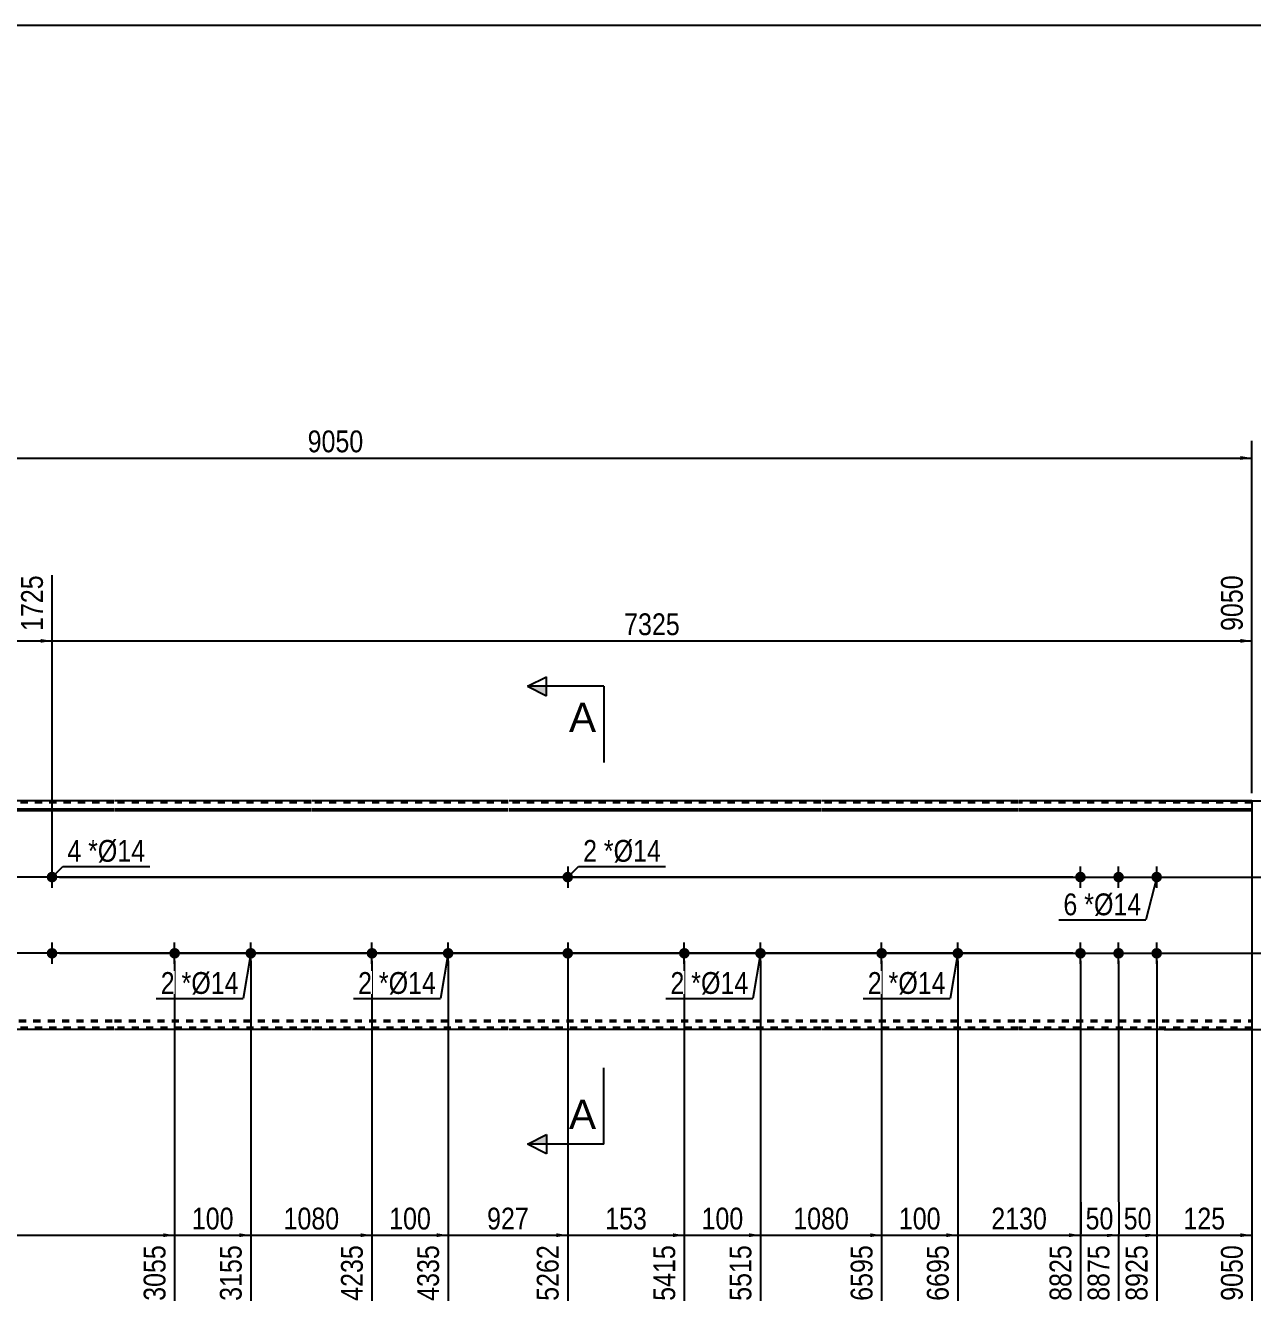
# Model space of a CAD drawing. Header units: millimetres. Extents: x -81 to 321, y -160 to 117.
# Drawn here: x 79.6 to 240.6, y -51.2 to 116.8 of the extents above; entities that cross this region are included whole.
import ezdxf

# ---------------------------------------------------------------- set-up
doc = ezdxf.new("R2010")
doc.units = ezdxf.units.MM
doc.linetypes.add('DXK_LINE_DOT1', pattern=[1.8814, 0.9407, -0.9407])
doc.styles.add('Arial', font='ARIAL.TTF', dxfattribs={"height": 0.2})
doc.styles.add('Arial Narrow', font='ARIALN.TTF', dxfattribs={"height": 0.2})

# ---------------------------------------------------------------- blocks, each defined once
blk = doc.blocks.new('Unknown-629085631-2020')
at = {"color": 5, "linetype": 'Continuous'}
blk.add_line((321.25, 116.75), (-78.75, 116.75), dxfattribs=at)
blk = doc.blocks.new('Part-629085631-1218 - 1203')
at = {"color": 2, "linetype": 'Continuous'}
for p, q in [((0, -15), (0, 15)), ((10.6, 15), (0, 15)), ((0, 13.94), (10.6, 13.94)), ((0, 13.76), (10.6, 13.76)), ((29.59, 15), (10.7, 15)), ((10.7, 13.94), (29.59, 13.94)), ((10.7, 13.76), (29.59, 13.76)), ((55.88, 15), (29.69, 15)), ((29.69, 13.94), (55.88, 13.94)), ((29.69, 13.76), (55.88, 13.76)), ((74.88, 15), (55.98, 15)), ((55.98, 13.94), (74.88, 13.94)), ((55.98, 13.76), (74.88, 13.76)), ((91.17, 15), (74.98, 15)), ((74.98, 13.94), (91.17, 13.94)), ((74.98, 13.76), (91.17, 13.76)), ((117.07, 15), (91.27, 15)), ((91.27, 13.94), (117.07, 13.94)), ((91.27, 13.76), (117.07, 13.76)), ((142.97, 15), (117.17, 15)), ((117.17, 13.94), (142.97, 13.94)), ((117.17, 13.76), (142.97, 13.76)), ((183.97, 15), (143.07, 15)), ((143.07, 13.94), (183.97, 13.94)), ((143.07, 13.76), (183.97, 13.76)), ((209.87, 15), (184.07, 15)), ((184.07, 13.94), (209.87, 13.94)), ((184.07, 13.76), (209.87, 13.76)), ((240.57, 15), (209.97, 15)), ((209.97, 13.94), (240.57, 13.94)), ((209.97, 13.76), (240.57, 13.76)), ((240.57, 15), (240.57, -15)), ((10.6, -15), (0, -15)), ((29.59, -15), (10.7, -15)), ((55.88, -15), (29.69, -15)), ((74.88, -15), (55.98, -15)), ((91.17, -15), (74.98, -15)), ((117.07, -15), (91.27, -15)), ((142.97, -15), (117.17, -15)), ((183.97, -15), (143.07, -15)), ((209.87, -15), (184.07, -15)), ((240.57, -15), (209.97, -15))]:
    blk.add_line(p, q, dxfattribs=at)
at = {"color": 7, "linetype": 'DXK_LINE_DOT1'}
for p, q in [((10.6, 14.75), (0, 14.75)), ((29.59, 14.75), (10.7, 14.75)), ((55.88, 14.75), (29.69, 14.75)), ((74.88, 14.75), (55.98, 14.75)), ((91.17, 14.75), (74.98, 14.75)), ((117.07, 14.75), (91.27, 14.75)), ((142.97, 14.75), (117.17, 14.75)), ((183.97, 14.75), (143.07, 14.75)), ((209.87, 14.75), (184.07, 14.75)), ((240.57, 14.75), (209.97, 14.75)), ((0, -13.76), (10.6, -13.76)), ((0, -13.94), (10.6, -13.94)), ((10.6, -14.75), (0, -14.75)), ((10.7, -13.76), (29.59, -13.76)), ((10.7, -13.94), (29.59, -13.94)), ((29.59, -14.75), (10.7, -14.75)), ((29.69, -13.76), (55.88, -13.76)), ((29.69, -13.94), (55.88, -13.94)), ((55.88, -14.75), (29.69, -14.75)), ((55.98, -13.76), (74.88, -13.76)), ((55.98, -13.94), (74.88, -13.94)), ((74.88, -14.75), (55.98, -14.75)), ((74.98, -13.76), (91.17, -13.76)), ((74.98, -13.94), (91.17, -13.94)), ((91.17, -14.75), (74.98, -14.75)), ((91.27, -13.76), (117.07, -13.76)), ((91.27, -13.94), (117.07, -13.94)), ((117.07, -14.75), (91.27, -14.75)), ((117.17, -13.76), (142.97, -13.76)), ((117.17, -13.94), (142.97, -13.94)), ((142.97, -14.75), (117.17, -14.75)), ((143.07, -13.76), (183.97, -13.76)), ((143.07, -13.94), (183.97, -13.94)), ((183.97, -14.75), (143.07, -14.75)), ((184.07, -13.76), (209.87, -13.76)), ((184.07, -13.94), (209.87, -13.94)), ((209.87, -14.75), (184.07, -14.75)), ((209.97, -13.76), (240.57, -13.76)), ((209.97, -13.94), (240.57, -13.94)), ((240.57, -14.75), (209.97, -14.75))]:
    blk.add_line(p, q, dxfattribs=at)
blk = doc.blocks.new('Bolt-629085631-1224 - 1203')
at = {"linetype": 'Continuous'}
for points in [[(217.37, 5, -1), (218.77, 5, -1)], [(222.37, 5, -1), (223.77, 5, -1)], [(227.37, 5, -1), (228.77, 5, -1)], [(217.37, -5, -1), (218.77, -5, -1)], [(222.37, -5, -1), (223.77, -5, -1)], [(227.37, -5, -1), (228.77, -5, -1)]]:
    blk.add_hatch(color=3, dxfattribs=at).paths.add_polyline_path(points)
at = {"color": 3, "linetype": 'Continuous'}
for p, q in [((218.07, 3.6), (218.07, 6.4)), ((223.07, 3.6), (223.07, 6.4)), ((228.07, 3.6), (228.07, 6.4)), ((216.67, 5), (219.47, 5)), ((221.67, 5), (224.47, 5)), ((226.67, 5), (229.47, 5)), ((216.67, -5), (219.47, -5)), ((218.07, -6.4), (218.07, -3.6)), ((221.67, -5), (224.47, -5)), ((223.07, -6.4), (223.07, -3.6)), ((226.67, -5), (229.47, -5)), ((228.07, -6.4), (228.07, -3.6))]:
    blk.add_line(p, q, dxfattribs=at)
blk = doc.blocks.new('Bolt-629085631-1225 - 1203')
at = {"linetype": 'Continuous'}
for points in [[(99.17, -4.3, -1), (99.17, -5.7, -1)], [(109.17, -4.3, -1), (109.17, -5.7, -1)]]:
    blk.add_hatch(color=3, dxfattribs=at).paths.add_polyline_path(points)
at = {"color": 3, "linetype": 'Continuous'}
for p, q in [((97.77, -5), (100.57, -5)), ((99.17, -6.4), (99.17, -3.6)), ((107.77, -5), (110.57, -5)), ((109.17, -6.4), (109.17, -3.6))]:
    blk.add_line(p, q, dxfattribs=at)
blk = doc.blocks.new('Bolt-629085631-1226 - 1203')
at = {"linetype": 'Continuous'}
for points in [[(125.07, -4.3, -1), (125.07, -5.7, -1)], [(135.07, -4.3, -1), (135.07, -5.7, -1)]]:
    blk.add_hatch(color=3, dxfattribs=at).paths.add_polyline_path(points)
at = {"color": 3, "linetype": 'Continuous'}
for p, q in [((123.67, -5), (126.47, -5)), ((125.07, -6.4), (125.07, -3.6)), ((133.67, -5), (136.47, -5)), ((135.07, -6.4), (135.07, -3.6))]:
    blk.add_line(p, q, dxfattribs=at)
blk = doc.blocks.new('Bolt-629085631-1227 - 1203')
at = {"linetype": 'Continuous'}
for points in [[(166.07, -4.3, -1), (166.07, -5.7, -1)], [(176.07, -4.3, -1), (176.07, -5.7, -1)]]:
    blk.add_hatch(color=3, dxfattribs=at).paths.add_polyline_path(points)
at = {"color": 3, "linetype": 'Continuous'}
for p, q in [((164.67, -5), (167.47, -5)), ((166.07, -6.4), (166.07, -3.6)), ((174.67, -5), (177.47, -5)), ((176.07, -6.4), (176.07, -3.6))]:
    blk.add_line(p, q, dxfattribs=at)
blk = doc.blocks.new('Bolt-629085631-1228 - 1203')
at = {"linetype": 'Continuous'}
for points in [[(191.97, -4.3, -1), (191.97, -5.7, -1)], [(201.97, -4.3, -1), (201.97, -5.7, -1)]]:
    blk.add_hatch(color=3, dxfattribs=at).paths.add_polyline_path(points)
at = {"color": 3, "linetype": 'Continuous'}
for p, q in [((190.57, -5), (193.37, -5)), ((191.97, -6.4), (191.97, -3.6)), ((200.57, -5), (203.37, -5)), ((201.97, -6.4), (201.97, -3.6))]:
    blk.add_line(p, q, dxfattribs=at)
blk = doc.blocks.new('Bolt-629085631-1231 - 1203')
at = {"linetype": 'Continuous'}
for points in [[(1.8, 5, -1), (3.2, 5, -1)], [(82.38, 5, -1), (83.78, 5, -1)]]:
    blk.add_hatch(color=3, dxfattribs=at).paths.add_polyline_path(points)
at = {"color": 3, "linetype": 'Continuous'}
for p, q in [((2.5, 3.6), (2.5, 6.4)), ((83.08, 3.6), (83.08, 6.4)), ((3.9, 5), (1.1, 5)), ((84.48, 5), (81.68, 5))]:
    blk.add_line(p, q, dxfattribs=at)
blk = doc.blocks.new('Bolt-629085631-1232 - 1203')
at = {"linetype": 'Continuous'}
for points in [[(1.8, -5, -1), (3.2, -5, -1)], [(82.38, -5, -1), (83.78, -5, -1)]]:
    blk.add_hatch(color=3, dxfattribs=at).paths.add_polyline_path(points)
at = {"color": 3, "linetype": 'Continuous'}
for p, q in [((3.9, -5), (1.1, -5)), ((2.5, -6.4), (2.5, -3.6)), ((84.48, -5), (81.68, -5)), ((83.08, -6.4), (83.08, -3.6))]:
    blk.add_line(p, q, dxfattribs=at)
blk = doc.blocks.new('Bolt-629085631-1233 - 1203')
at = {"linetype": 'Continuous'}
for points in [[(151.47, 5, -1), (150.07, 5, -1)], [(151.47, -5, -1), (150.07, -5, -1)]]:
    blk.add_hatch(color=3, dxfattribs=at).paths.add_polyline_path(points)
at = {"color": 3, "linetype": 'Continuous'}
for p, q in [((150.77, 6.4), (150.77, 3.6)), ((152.17, 5), (149.37, 5)), ((152.17, -5), (149.37, -5)), ((150.77, -3.6), (150.77, -6.4))]:
    blk.add_line(p, q, dxfattribs=at)
blk = doc.blocks.new('StraightDimension-629085631-1279 - 1203')
at = {"linetype": 'Continuous'}
blk.add_hatch(color=7, dxfattribs=at).paths.add_polyline_path([(174.57, -41.75), (176.07, -42), (174.57, -42.25)])
at = {"color": 7, "linetype": 'Continuous'}
for p, q in [((166.07, -6), (166.07, -50.61)), ((176.07, -6), (176.07, -50.61)), ((166.07, -42), (176.07, -42))]:
    blk.add_line(p, q, dxfattribs=at)
at = {"color": 0}
blk.add_wipeout([(174.41, -41.85), (174.41, -37.65), (167.73, -37.65), (167.73, -41.85)], dxfattribs=at)
at = {"color": 0, "linetype": 'Continuous'}
blk.add_wipeout([(175.47, -42.7), (171.27, -42.7), (171.27, -51.21), (175.47, -51.21)], dxfattribs=at)
at = {"color": 3, "style": 'Arial Narrow'}
blk.add_text('100', height=2.863, dxfattribs=at).set_placement((168.33, -41.25))
at = {"color": 3, "linetype": 'Continuous', "style": 'Arial Narrow'}
blk.add_text('5515', height=2.863, rotation=90.0002, dxfattribs=at).set_placement((174.87, -50.61))
blk = doc.blocks.new('StraightDimension-629085631-1284 - 1203')
at = {"linetype": 'Continuous'}
blk.add_hatch(color=7, dxfattribs=at).paths.add_polyline_path([(107.67, -41.75), (109.17, -42), (107.67, -42.25)])
at = {"color": 7, "linetype": 'Continuous'}
for p, q in [((99.17, -6), (99.17, -50.61)), ((109.17, -6), (109.17, -50.61)), ((99.17, -42), (109.17, -42))]:
    blk.add_line(p, q, dxfattribs=at)
at = {"color": 0}
blk.add_wipeout([(107.51, -41.85), (107.51, -37.65), (100.83, -37.65), (100.83, -41.85)], dxfattribs=at)
at = {"color": 0, "linetype": 'Continuous'}
blk.add_wipeout([(108.57, -42.7), (104.37, -42.7), (104.37, -51.21), (108.57, -51.21)], dxfattribs=at)
at = {"color": 3, "style": 'Arial Narrow'}
blk.add_text('100', height=2.863, dxfattribs=at).set_placement((101.43, -41.25))
at = {"color": 3, "linetype": 'Continuous', "style": 'Arial Narrow'}
blk.add_text('3155', height=2.863, rotation=90.0002, dxfattribs=at).set_placement((107.97, -50.61))
blk = doc.blocks.new('StraightDimension-629085631-1283 - 1203')
at = {"linetype": 'Continuous'}
blk.add_hatch(color=7, dxfattribs=at).paths.add_polyline_path([(123.57, -41.75), (125.07, -42), (123.57, -42.25)])
at = {"color": 7, "linetype": 'Continuous'}
for p, q in [((109.17, -6), (109.17, -50.61)), ((125.07, -6), (125.07, -50.61)), ((109.17, -42), (125.07, -42))]:
    blk.add_line(p, q, dxfattribs=at)
at = {"color": 0}
blk.add_wipeout([(121.38, -41.85), (121.38, -37.65), (112.87, -37.65), (112.87, -41.85)], dxfattribs=at)
at = {"color": 0, "linetype": 'Continuous'}
blk.add_wipeout([(124.47, -42.7), (120.27, -42.7), (120.27, -51.21), (124.47, -51.21)], dxfattribs=at)
at = {"color": 3, "style": 'Arial Narrow'}
blk.add_text('1080', height=2.863, dxfattribs=at).set_placement((113.47, -41.25))
at = {"color": 3, "linetype": 'Continuous', "style": 'Arial Narrow'}
blk.add_text('4235', height=2.863, rotation=90.0002, dxfattribs=at).set_placement((123.87, -50.61))
blk = doc.blocks.new('StraightDimension-629085631-1282 - 1203')
at = {"linetype": 'Continuous'}
blk.add_hatch(color=7, dxfattribs=at).paths.add_polyline_path([(133.57, -41.75), (135.07, -42), (133.57, -42.25)])
at = {"color": 7, "linetype": 'Continuous'}
for p, q in [((125.07, -6), (125.07, -50.61)), ((135.07, -6), (135.07, -50.61)), ((125.07, -42), (135.07, -42))]:
    blk.add_line(p, q, dxfattribs=at)
at = {"color": 0}
blk.add_wipeout([(133.41, -41.85), (133.41, -37.65), (126.73, -37.65), (126.73, -41.85)], dxfattribs=at)
at = {"color": 0, "linetype": 'Continuous'}
blk.add_wipeout([(134.47, -42.7), (130.27, -42.7), (130.27, -51.21), (134.47, -51.21)], dxfattribs=at)
at = {"color": 3, "style": 'Arial Narrow'}
blk.add_text('100', height=2.863, dxfattribs=at).set_placement((127.33, -41.25))
at = {"color": 3, "linetype": 'Continuous', "style": 'Arial Narrow'}
blk.add_text('4335', height=2.863, rotation=90.0002, dxfattribs=at).set_placement((133.87, -50.61))
blk = doc.blocks.new('StraightDimension-629085631-1280 - 1203')
at = {"linetype": 'Continuous'}
blk.add_hatch(color=7, dxfattribs=at).paths.add_polyline_path([(164.57, -41.75), (166.07, -42), (164.57, -42.25)])
at = {"color": 7, "linetype": 'Continuous'}
for p, q in [((150.77, -6), (150.77, -50.61)), ((166.07, -6), (166.07, -50.61)), ((150.77, -42), (166.07, -42))]:
    blk.add_line(p, q, dxfattribs=at)
at = {"color": 0}
blk.add_wipeout([(161.76, -41.85), (161.76, -37.65), (155.08, -37.65), (155.08, -41.85)], dxfattribs=at)
at = {"color": 0, "linetype": 'Continuous'}
blk.add_wipeout([(165.47, -42.7), (161.27, -42.7), (161.27, -51.21), (165.47, -51.21)], dxfattribs=at)
at = {"color": 3, "style": 'Arial Narrow'}
blk.add_text('153', height=2.863, dxfattribs=at).set_placement((155.68, -41.25))
at = {"color": 3, "linetype": 'Continuous', "style": 'Arial Narrow'}
blk.add_text('5415', height=2.863, rotation=90.0002, dxfattribs=at).set_placement((164.87, -50.61))
blk = doc.blocks.new('StraightDimension-629085631-1375 - 1203')
at = {"linetype": 'Continuous'}
for points in [[(-12.25, 7.71), (-12, 9.21), (-11.75, 7.71)], [(-11.75, 6.5), (-12, 5), (-12.25, 6.5)]]:
    blk.add_hatch(color=7, dxfattribs=at).paths.add_polyline_path(points)
at = {"color": 7, "linetype": 'Continuous'}
for p, q in [((20.49, 9.21), (-14.25, 9.21)), ((-12, 5), (-12, 9.21)), ((217.07, 5), (-14.25, 5))]:
    blk.add_line(p, q, dxfattribs=at)
at = {"color": 0}
blk.add_wipeout([(-12.15, 9.53), (-16.35, 9.53), (-16.35, 4.68), (-12.15, 4.68)], dxfattribs=at)
at = {"color": 3, "style": 'Arial Narrow'}
blk.add_text('42', height=2.863, rotation=90.0002, dxfattribs=at).set_placement((-12.75, 5.28))
blk = doc.blocks.new('StraightDimension-629085631-1418 - 1203')
at = {"linetype": 'Continuous'}
for points in [[(1.5, 59.75), (0, 60), (1.5, 60.25)], [(239.07, 60.25), (240.57, 60), (239.07, 59.75)]]:
    blk.add_hatch(color=7, dxfattribs=at).paths.add_polyline_path(points)
at = {"color": 7, "linetype": 'Continuous'}
for p, q in [((0, 16), (0, 62.25)), ((240.57, 16), (240.57, 62.25)), ((0, 60), (240.57, 60))]:
    blk.add_line(p, q, dxfattribs=at)
at = {"color": 0}
blk.add_wipeout([(124.54, 60.15), (124.54, 64.35), (116.03, 64.35), (116.03, 60.15)], dxfattribs=at)
at = {"color": 3, "style": 'Arial Narrow'}
blk.add_text('9050', height=2.863, dxfattribs=at).set_placement((116.63, 60.75))
blk = doc.blocks.new('StraightDimension-629085631-1376 - 1203')
at = {"linetype": 'Continuous'}
for points in [[(-12.25, 3.5), (-12, 5), (-11.75, 3.5)], [(-11.75, -3.5), (-12, -5), (-12.25, -3.5)]]:
    blk.add_hatch(color=7, dxfattribs=at).paths.add_polyline_path(points)
at = {"color": 7, "linetype": 'Continuous'}
for p, q in [((217.07, 5), (-14.25, 5)), ((-12, -5), (-12, 5)), ((217.07, -5), (-14.25, -5))]:
    blk.add_line(p, q, dxfattribs=at)
at = {"color": 0}
blk.add_wipeout([(-12.15, 3.34), (-16.35, 3.34), (-16.35, -3.34), (-12.15, -3.34)], dxfattribs=at)
at = {"color": 3, "style": 'Arial Narrow'}
blk.add_text('100', height=2.863, rotation=90.0002, dxfattribs=at).set_placement((-12.75, -2.74))
blk = doc.blocks.new('StraightDimension-629085631-1326 - 1203')
at = {"linetype": 'Continuous'}
blk.add_hatch(color=7, dxfattribs=at).paths.add_polyline_path([(239.07, 36.25), (240.57, 36), (239.07, 35.75)])
at = {"color": 7, "linetype": 'Continuous'}
for p, q in [((83.08, 6), (83.08, 44.61)), ((240.57, 16), (240.57, 44.61)), ((83.08, 36), (240.57, 36))]:
    blk.add_line(p, q, dxfattribs=at)
at = {"color": 0, "linetype": 'Continuous'}
blk.add_wipeout([(239.97, 45.21), (235.77, 45.21), (235.77, 36.7), (239.97, 36.7)], dxfattribs=at)
at = {"color": 0}
blk.add_wipeout([(166.08, 36.15), (166.08, 40.35), (157.57, 40.35), (157.57, 36.15)], dxfattribs=at)
at = {"color": 3, "linetype": 'Continuous', "style": 'Arial Narrow'}
blk.add_text('9050', height=2.863, rotation=90.0002, dxfattribs=at).set_placement((239.37, 37.3))
at = {"color": 3, "style": 'Arial Narrow'}
blk.add_text('7325', height=2.863, dxfattribs=at).set_placement((158.17, 36.75))
blk = doc.blocks.new('StraightDimension-629085631-1327 - 1203')
at = {"linetype": 'Continuous'}
blk.add_hatch(color=7, dxfattribs=at).paths.add_polyline_path([(81.58, 36.25), (83.08, 36), (81.58, 35.75)])
at = {"color": 7, "linetype": 'Continuous'}
for p, q in [((66.78, 6), (66.78, 57.21)), ((83.08, 6), (83.08, 44.61)), ((66.78, 36), (83.08, 36))]:
    blk.add_line(p, q, dxfattribs=at)
at = {"color": 0}
blk.add_wipeout([(78.27, 36.15), (78.27, 40.35), (71.59, 40.35), (71.59, 36.15)], dxfattribs=at)
at = {"color": 0, "linetype": 'Continuous'}
blk.add_wipeout([(82.48, 45.21), (78.28, 45.21), (78.28, 36.7), (82.48, 36.7)], dxfattribs=at)
at = {"color": 3, "linetype": 'Continuous', "style": 'Arial Narrow'}
blk.add_text('1725', height=2.863, rotation=90.0002, dxfattribs=at).set_placement((81.88, 37.3))
at = {"color": 3, "style": 'Arial Narrow'}
blk.add_text('175', height=2.863, dxfattribs=at).set_placement((72.19, 36.75))
blk = doc.blocks.new('StraightDimension-629085631-1394 - 1203')
at = {"linetype": 'Continuous'}
for points in [[(251.75, 13.5), (252, 15), (252.25, 13.5)], [(252.25, 6.5), (252, 5), (251.75, 6.5)]]:
    blk.add_hatch(color=7, dxfattribs=at).paths.add_polyline_path(points)
at = {"color": 7, "linetype": 'Continuous'}
for p, q in [((229.07, 15), (254.4, 15)), ((252, 5), (252, 15)), ((84.08, 5), (254.4, 5))]:
    blk.add_line(p, q, dxfattribs=at)
at = {"color": 0}
blk.add_wipeout([(251.85, 13.34), (247.65, 13.34), (247.65, 6.66), (251.85, 6.66)], dxfattribs=at)
at = {"color": 3, "style": 'Arial Narrow'}
blk.add_text('100', height=2.863, rotation=90.0002, dxfattribs=at).set_placement((251.25, 7.26))
blk = doc.blocks.new('StraightDimension-629085631-1273 - 1203')
at = {"linetype": 'Continuous'}
blk.add_hatch(color=7, dxfattribs=at).paths.add_polyline_path([(239.07, -41.75), (240.57, -42), (239.07, -42.25)])
at = {"color": 7, "linetype": 'Continuous'}
for p, q in [((228.07, -6), (228.07, -50.61)), ((240.57, -6), (240.57, -50.61)), ((228.07, -42), (240.57, -42))]:
    blk.add_line(p, q, dxfattribs=at)
at = {"color": 0}
blk.add_wipeout([(237.66, -41.85), (237.66, -37.65), (230.98, -37.65), (230.98, -41.85)], dxfattribs=at)
at = {"color": 0, "linetype": 'Continuous'}
blk.add_wipeout([(239.97, -42.7), (235.77, -42.7), (235.77, -51.21), (239.97, -51.21)], dxfattribs=at)
at = {"color": 3, "style": 'Arial Narrow'}
blk.add_text('125', height=2.863, dxfattribs=at).set_placement((231.58, -41.25))
at = {"color": 3, "linetype": 'Continuous', "style": 'Arial Narrow'}
blk.add_text('9050', height=2.863, rotation=90.0002, dxfattribs=at).set_placement((239.37, -50.61))
blk = doc.blocks.new('StraightDimension-629085631-1281 - 1203')
at = {"linetype": 'Continuous'}
blk.add_hatch(color=7, dxfattribs=at).paths.add_polyline_path([(149.27, -41.75), (150.77, -42), (149.27, -42.25)])
at = {"color": 7, "linetype": 'Continuous'}
for p, q in [((135.07, -6), (135.07, -50.61)), ((150.77, -6), (150.77, -50.61)), ((135.07, -42), (150.77, -42))]:
    blk.add_line(p, q, dxfattribs=at)
at = {"color": 0}
blk.add_wipeout([(146.26, -41.85), (146.26, -37.65), (139.58, -37.65), (139.58, -41.85)], dxfattribs=at)
at = {"color": 0, "linetype": 'Continuous'}
blk.add_wipeout([(150.17, -42.7), (145.97, -42.7), (145.97, -51.21), (150.17, -51.21)], dxfattribs=at)
at = {"color": 3, "style": 'Arial Narrow'}
blk.add_text('927', height=2.863, dxfattribs=at).set_placement((140.18, -41.25))
at = {"color": 3, "linetype": 'Continuous', "style": 'Arial Narrow'}
blk.add_text('5262', height=2.863, rotation=90.0002, dxfattribs=at).set_placement((149.57, -50.61))
blk = doc.blocks.new('StraightDimension-629085631-1274 - 1203')
at = {"linetype": 'Continuous'}
blk.add_hatch(color=7, dxfattribs=at).paths.add_polyline_path([(226.57, -41.75), (228.07, -42), (226.57, -42.25)])
at = {"color": 7, "linetype": 'Continuous'}
for p, q in [((223.07, -6), (223.07, -50.61)), ((228.07, -6), (228.07, -50.61)), ((223.07, -42), (228.07, -42))]:
    blk.add_line(p, q, dxfattribs=at)
at = {"color": 0}
blk.add_wipeout([(228, -41.85), (228, -37.65), (223.14, -37.65), (223.14, -41.85)], dxfattribs=at)
at = {"color": 0, "linetype": 'Continuous'}
blk.add_wipeout([(227.47, -42.7), (223.27, -42.7), (223.27, -51.21), (227.47, -51.21)], dxfattribs=at)
at = {"color": 3, "style": 'Arial Narrow'}
blk.add_text('50', height=2.863, dxfattribs=at).set_placement((223.74, -41.25))
at = {"color": 3, "linetype": 'Continuous', "style": 'Arial Narrow'}
blk.add_text('8925', height=2.863, rotation=90.0002, dxfattribs=at).set_placement((226.87, -50.61))
blk = doc.blocks.new('StraightDimension-629085631-1275 - 1203')
at = {"linetype": 'Continuous'}
blk.add_hatch(color=7, dxfattribs=at).paths.add_polyline_path([(221.57, -41.75), (223.07, -42), (221.57, -42.25)])
at = {"color": 7, "linetype": 'Continuous'}
for p, q in [((218.07, -6), (218.07, -50.61)), ((223.07, -6), (223.07, -50.61)), ((218.07, -42), (223.07, -42))]:
    blk.add_line(p, q, dxfattribs=at)
at = {"color": 0}
blk.add_wipeout([(223, -41.85), (223, -37.65), (218.14, -37.65), (218.14, -41.85)], dxfattribs=at)
at = {"color": 0, "linetype": 'Continuous'}
blk.add_wipeout([(222.47, -42.7), (218.27, -42.7), (218.27, -51.21), (222.47, -51.21)], dxfattribs=at)
at = {"color": 3, "style": 'Arial Narrow'}
blk.add_text('50', height=2.863, dxfattribs=at).set_placement((218.74, -41.25))
at = {"color": 3, "linetype": 'Continuous', "style": 'Arial Narrow'}
blk.add_text('8875', height=2.863, rotation=90.0002, dxfattribs=at).set_placement((221.87, -50.61))
blk = doc.blocks.new('StraightDimension-629085631-1276 - 1203')
at = {"linetype": 'Continuous'}
blk.add_hatch(color=7, dxfattribs=at).paths.add_polyline_path([(216.57, -41.75), (218.07, -42), (216.57, -42.25)])
at = {"color": 7, "linetype": 'Continuous'}
for p, q in [((201.97, -6), (201.97, -50.61)), ((218.07, -6), (218.07, -50.61)), ((201.97, -42), (218.07, -42))]:
    blk.add_line(p, q, dxfattribs=at)
at = {"color": 0}
blk.add_wipeout([(214.28, -41.85), (214.28, -37.65), (205.76, -37.65), (205.76, -41.85)], dxfattribs=at)
at = {"color": 0, "linetype": 'Continuous'}
blk.add_wipeout([(217.47, -42.7), (213.27, -42.7), (213.27, -51.21), (217.47, -51.21)], dxfattribs=at)
at = {"color": 3, "style": 'Arial Narrow'}
blk.add_text('2130', height=2.863, dxfattribs=at).set_placement((206.36, -41.25))
at = {"color": 3, "linetype": 'Continuous', "style": 'Arial Narrow'}
blk.add_text('8825', height=2.863, rotation=90.0002, dxfattribs=at).set_placement((216.87, -50.61))
blk = doc.blocks.new('StraightDimension-629085631-1277 - 1203')
at = {"linetype": 'Continuous'}
blk.add_hatch(color=7, dxfattribs=at).paths.add_polyline_path([(200.47, -41.75), (201.97, -42), (200.47, -42.25)])
at = {"color": 7, "linetype": 'Continuous'}
for p, q in [((191.97, -6), (191.97, -50.61)), ((201.97, -6), (201.97, -50.61)), ((191.97, -42), (201.97, -42))]:
    blk.add_line(p, q, dxfattribs=at)
at = {"color": 0}
blk.add_wipeout([(200.31, -41.85), (200.31, -37.65), (193.63, -37.65), (193.63, -41.85)], dxfattribs=at)
at = {"color": 0, "linetype": 'Continuous'}
blk.add_wipeout([(201.37, -42.7), (197.17, -42.7), (197.17, -51.21), (201.37, -51.21)], dxfattribs=at)
at = {"color": 3, "style": 'Arial Narrow'}
blk.add_text('100', height=2.863, dxfattribs=at).set_placement((194.23, -41.25))
at = {"color": 3, "linetype": 'Continuous', "style": 'Arial Narrow'}
blk.add_text('6695', height=2.863, rotation=90.0002, dxfattribs=at).set_placement((200.77, -50.61))
blk = doc.blocks.new('StraightDimension-629085631-1285 - 1203')
at = {"linetype": 'Continuous'}
blk.add_hatch(color=7, dxfattribs=at).paths.add_polyline_path([(97.67, -41.75), (99.17, -42), (97.67, -42.25)])
at = {"color": 7, "linetype": 'Continuous'}
for p, q in [((0, -6), (0, -45.13)), ((99.17, -6), (99.17, -50.61)), ((0, -42), (99.17, -42))]:
    blk.add_line(p, q, dxfattribs=at)
at = {"color": 0}
blk.add_wipeout([(53.84, -41.85), (53.84, -37.65), (45.33, -37.65), (45.33, -41.85)], dxfattribs=at)
at = {"color": 0, "linetype": 'Continuous'}
for points in [[(-0.6, -42.7), (-4.8, -42.7), (-4.8, -45.73), (-0.6, -45.73)], [(98.57, -42.7), (94.37, -42.7), (94.37, -51.21), (98.57, -51.21)]]:
    blk.add_wipeout(points, dxfattribs=at)
at = {"color": 3, "style": 'Arial Narrow'}
blk.add_text('3055', height=2.863, dxfattribs=at).set_placement((45.93, -41.25))
at = {"color": 3, "linetype": 'Continuous', "style": 'Arial Narrow'}
for s, height, p in [('0', 2.86, (-1.2, -45.13)), ('3055', 2.863, (97.97, -50.61))]:
    blk.add_text(s, height=height, rotation=90.0002, dxfattribs=at).set_placement(p)
blk = doc.blocks.new('StraightDimension-629085631-1278 - 1203')
at = {"linetype": 'Continuous'}
blk.add_hatch(color=7, dxfattribs=at).paths.add_polyline_path([(190.47, -41.75), (191.97, -42), (190.47, -42.25)])
at = {"color": 7, "linetype": 'Continuous'}
for p, q in [((176.07, -6), (176.07, -50.61)), ((191.97, -6), (191.97, -50.61)), ((176.07, -42), (191.97, -42))]:
    blk.add_line(p, q, dxfattribs=at)
at = {"color": 0}
blk.add_wipeout([(188.28, -41.85), (188.28, -37.65), (179.77, -37.65), (179.77, -41.85)], dxfattribs=at)
at = {"color": 0, "linetype": 'Continuous'}
blk.add_wipeout([(191.37, -42.7), (187.17, -42.7), (187.17, -51.21), (191.37, -51.21)], dxfattribs=at)
at = {"color": 3, "style": 'Arial Narrow'}
blk.add_text('1080', height=2.863, dxfattribs=at).set_placement((180.37, -41.25))
at = {"color": 3, "linetype": 'Continuous', "style": 'Arial Narrow'}
blk.add_text('6595', height=2.863, rotation=90.0002, dxfattribs=at).set_placement((190.77, -50.61))
blk = doc.blocks.new('StraightDimension-629085631-1395 - 1203')
at = {"linetype": 'Continuous'}
for points in [[(251.75, 3.5), (252, 5), (252.25, 3.5)], [(252.25, -3.5), (252, -5), (251.75, -3.5)]]:
    blk.add_hatch(color=7, dxfattribs=at).paths.add_polyline_path(points)
at = {"color": 7, "linetype": 'Continuous'}
for p, q in [((84.08, 5), (254.4, 5)), ((252, -5), (252, 5)), ((84.08, -5), (254.4, -5))]:
    blk.add_line(p, q, dxfattribs=at)
at = {"color": 0}
blk.add_wipeout([(251.85, 3.34), (247.65, 3.34), (247.65, -3.34), (251.85, -3.34)], dxfattribs=at)
at = {"color": 3, "style": 'Arial Narrow'}
blk.add_text('100', height=2.863, rotation=90.0002, dxfattribs=at).set_placement((251.25, -2.74))
blk = doc.blocks.new('StraightDimension-629085631-1396 - 1203')
at = {"linetype": 'Continuous'}
for points in [[(251.75, -6.5), (252, -5), (252.25, -6.5)], [(252.25, -13.5), (252, -15), (251.75, -13.5)]]:
    blk.add_hatch(color=7, dxfattribs=at).paths.add_polyline_path(points)
at = {"color": 7, "linetype": 'Continuous'}
for p, q in [((84.08, -5), (254.4, -5)), ((252, -15), (252, -5)), ((229.07, -15), (254.4, -15))]:
    blk.add_line(p, q, dxfattribs=at)
at = {"color": 0}
blk.add_wipeout([(251.85, -6.66), (247.65, -6.66), (247.65, -13.34), (251.85, -13.34)], dxfattribs=at)
at = {"color": 3, "style": 'Arial Narrow'}
blk.add_text('100', height=2.863, rotation=90.0002, dxfattribs=at).set_placement((251.25, -12.74))
blk = doc.blocks.new('StraightDimension-629085631-1377 - 1203')
at = {"linetype": 'Continuous'}
for points in [[(-12.25, -6.5), (-12, -5), (-11.75, -6.5)], [(-11.75, -13.5), (-12, -15), (-12.25, -13.5)]]:
    blk.add_hatch(color=7, dxfattribs=at).paths.add_polyline_path(points)
at = {"color": 7, "linetype": 'Continuous'}
for p, q in [((217.07, -5), (-14.25, -5)), ((-12, -15), (-12, -5)), ((-1, -15), (-14.25, -15))]:
    blk.add_line(p, q, dxfattribs=at)
at = {"color": 0}
blk.add_wipeout([(-12.15, -6.66), (-16.35, -6.66), (-16.35, -13.34), (-12.15, -13.34)], dxfattribs=at)
at = {"color": 3, "style": 'Arial Narrow'}
blk.add_text('100', height=2.863, rotation=90.0002, dxfattribs=at).set_placement((-12.75, -12.74))
blk = doc.blocks.new('SectionMark-629085631-1271 - 1203')
at = {"linetype": 'Continuous'}
for points in [[(147.99, 30.05), (147.99, 28.8), (145.49, 30.05)], [(147.99, -28.8), (147.99, -30.05), (145.49, -30.05)]]:
    blk.add_hatch(color=30, dxfattribs=at).paths.add_polyline_path(points)
at = {"color": 30, "linetype": 'Continuous'}
for p, q in [((145.49, 30.05), (147.99, 31.3)), ((147.99, 28.8), (147.99, 31.3)), ((155.49, 30.05), (145.49, 30.05)), ((145.49, 30.05), (147.99, 28.8)), ((155.49, 30.05), (155.49, 20.05)), ((155.49, -30.05), (155.49, -20.05)), ((145.49, -30.05), (147.99, -28.8)), ((155.49, -30.05), (145.49, -30.05)), ((147.99, -31.3), (145.49, -30.05)), ((147.99, -28.8), (147.99, -31.3))]:
    blk.add_line(p, q, dxfattribs=at)
at = {"color": 0, "linetype": 'Continuous'}
for points in [[(154.49, 24.05), (154.49, 28.05), (150.93, 28.05), (150.93, 24.05)], [(154.49, -28.05), (154.49, -24.05), (150.93, -24.05), (150.93, -28.05)]]:
    blk.add_wipeout(points, dxfattribs=at)
at = {"color": 96, "linetype": 'Continuous', "style": 'Arial'}
for p in [(150.93, 24.05), (150.93, -28.05)]:
    blk.add_text('A', height=3.82, dxfattribs=at).set_placement(p)
blk = doc.blocks.new('MarkSet-629085631-1446 - 1203')
at = {"color": 0}
for points in [[(86.92, 7.01), (86.92, 10.01), (85.09, 10.01), (85.09, 7.01)], [(89.09, 7.01), (89.09, 10.01), (87.82, 10.01), (87.82, 7.01)]]:
    blk.add_wipeout(points, dxfattribs=at)
for points in [[(86.92, 7.01), (86.92, 10.01), (85.09, 10.01), (85.09, 7.01)], [(89.09, 7.01), (89.09, 10.01), (87.82, 10.01), (87.82, 7.01)]]:
    blk.add_wipeout(points, dxfattribs=at)
at = {"color": 7, "linetype": 'Continuous'}
blk.add_line((83.08, 5), (84.49, 6.41), dxfattribs=at)
at = {"color": 3, "style": 'Arial Narrow'}
blk.add_text('4', height=2.86, dxfattribs=at).set_placement((85.09, 7.01))
at = {"color": 0}
blk.add_wipeout([(95.31, 7.01), (95.31, 10.01), (89.09, 10.01), (89.09, 7.01)], dxfattribs=at)
blk.add_wipeout([(95.31, 7.01), (95.31, 10.01), (89.09, 10.01), (89.09, 7.01)], dxfattribs=at)
at = {"color": 7, "linetype": 'Continuous'}
blk.add_line((84.49, 6.41), (95.91, 6.41), dxfattribs=at)
at = {"color": 3, "style": 'Arial Narrow'}
for s, height, p in [('*', 2.86, (87.82, 7.01)), ('Ø14', 2.863, (89.09, 7.01))]:
    blk.add_text(s, height=height, dxfattribs=at).set_placement(p)
blk = doc.blocks.new('Mark-629085631-1450 - 1203')
at = {"color": 0}
for points in [[(217.66, -0.01), (217.66, 2.99), (215.83, 2.99), (215.83, -0.01)], [(219.84, -0.01), (219.84, 2.99), (218.56, 2.99), (218.56, -0.01)]]:
    blk.add_wipeout(points, dxfattribs=at)
for points in [[(217.66, -0.01), (217.66, 2.99), (215.83, 2.99), (215.83, -0.01)], [(219.84, -0.01), (219.84, 2.99), (218.56, 2.99), (218.56, -0.01)]]:
    blk.add_wipeout(points, dxfattribs=at)
at = {"color": 3, "style": 'Arial Narrow'}
blk.add_text('6', height=2.86, dxfattribs=at).set_placement((215.83, -0.01))
at = {"color": 0}
blk.add_wipeout([(226.05, -0.01), (226.05, 2.99), (219.84, 2.99), (219.84, -0.01)], dxfattribs=at)
blk.add_wipeout([(226.05, -0.01), (226.05, 2.99), (219.84, 2.99), (219.84, -0.01)], dxfattribs=at)
at = {"color": 7, "linetype": 'Continuous'}
for p in [(228.07, 5), (215.23, -0.61)]:
    blk.add_line(p, (226.65, -0.61), dxfattribs=at)
at = {"color": 3, "style": 'Arial Narrow'}
for s, height, p in [('*', 2.86, (218.56, -0.01)), ('Ø14', 2.863, (219.84, -0.01))]:
    blk.add_text(s, height=height, dxfattribs=at).set_placement(p)
blk = doc.blocks.new('Mark-629085631-1451 - 1203')
at = {"color": 0}
for points in [[(99.18, -10.33), (99.18, -7.33), (97.35, -7.33), (97.35, -10.33)], [(101.36, -10.33), (101.36, -7.33), (100.08, -7.33), (100.08, -10.33)]]:
    blk.add_wipeout(points, dxfattribs=at)
for points in [[(99.18, -10.33), (99.18, -7.33), (97.35, -7.33), (97.35, -10.33)], [(101.36, -10.33), (101.36, -7.33), (100.08, -7.33), (100.08, -10.33)]]:
    blk.add_wipeout(points, dxfattribs=at)
at = {"color": 3, "style": 'Arial Narrow'}
blk.add_text('2', height=2.86, dxfattribs=at).set_placement((97.35, -10.33))
at = {"color": 0}
blk.add_wipeout([(107.57, -10.33), (107.57, -7.33), (101.36, -7.33), (101.36, -10.33)], dxfattribs=at)
blk.add_wipeout([(107.57, -10.33), (107.57, -7.33), (101.36, -7.33), (101.36, -10.33)], dxfattribs=at)
at = {"color": 7, "linetype": 'Continuous'}
for p in [(109.17, -5), (96.75, -10.93)]:
    blk.add_line(p, (108.17, -10.93), dxfattribs=at)
at = {"color": 3, "style": 'Arial Narrow'}
for s, height, p in [('*', 2.86, (100.08, -10.33)), ('Ø14', 2.863, (101.36, -10.33))]:
    blk.add_text(s, height=height, dxfattribs=at).set_placement(p)
blk = doc.blocks.new('Mark-629085631-1452 - 1203')
at = {"color": 0}
for points in [[(125.08, -10.33), (125.08, -7.33), (123.25, -7.33), (123.25, -10.33)], [(127.26, -10.33), (127.26, -7.33), (125.98, -7.33), (125.98, -10.33)]]:
    blk.add_wipeout(points, dxfattribs=at)
for points in [[(125.08, -10.33), (125.08, -7.33), (123.25, -7.33), (123.25, -10.33)], [(127.26, -10.33), (127.26, -7.33), (125.98, -7.33), (125.98, -10.33)]]:
    blk.add_wipeout(points, dxfattribs=at)
at = {"color": 3, "style": 'Arial Narrow'}
blk.add_text('2', height=2.86, dxfattribs=at).set_placement((123.25, -10.33))
at = {"color": 0}
blk.add_wipeout([(133.47, -10.33), (133.47, -7.33), (127.26, -7.33), (127.26, -10.33)], dxfattribs=at)
blk.add_wipeout([(133.47, -10.33), (133.47, -7.33), (127.26, -7.33), (127.26, -10.33)], dxfattribs=at)
at = {"color": 7, "linetype": 'Continuous'}
for p in [(135.07, -5), (122.65, -10.93)]:
    blk.add_line(p, (134.07, -10.93), dxfattribs=at)
at = {"color": 3, "style": 'Arial Narrow'}
for s, height, p in [('*', 2.86, (125.98, -10.33)), ('Ø14', 2.863, (127.26, -10.33))]:
    blk.add_text(s, height=height, dxfattribs=at).set_placement(p)
blk = doc.blocks.new('Mark-629085631-1453 - 1203')
at = {"color": 0}
for points in [[(166.08, -10.33), (166.08, -7.33), (164.25, -7.33), (164.25, -10.33)], [(168.26, -10.33), (168.26, -7.33), (166.98, -7.33), (166.98, -10.33)]]:
    blk.add_wipeout(points, dxfattribs=at)
for points in [[(166.08, -10.33), (166.08, -7.33), (164.25, -7.33), (164.25, -10.33)], [(168.26, -10.33), (168.26, -7.33), (166.98, -7.33), (166.98, -10.33)]]:
    blk.add_wipeout(points, dxfattribs=at)
at = {"color": 3, "style": 'Arial Narrow'}
blk.add_text('2', height=2.86, dxfattribs=at).set_placement((164.25, -10.33))
at = {"color": 0}
blk.add_wipeout([(174.47, -10.33), (174.47, -7.33), (168.26, -7.33), (168.26, -10.33)], dxfattribs=at)
blk.add_wipeout([(174.47, -10.33), (174.47, -7.33), (168.26, -7.33), (168.26, -10.33)], dxfattribs=at)
at = {"color": 7, "linetype": 'Continuous'}
for p in [(176.07, -5), (163.65, -10.93)]:
    blk.add_line(p, (175.07, -10.93), dxfattribs=at)
at = {"color": 3, "style": 'Arial Narrow'}
for s, height, p in [('*', 2.86, (166.98, -10.33)), ('Ø14', 2.863, (168.26, -10.33))]:
    blk.add_text(s, height=height, dxfattribs=at).set_placement(p)
blk = doc.blocks.new('Mark-629085631-1454 - 1203')
at = {"color": 0}
for points in [[(191.98, -10.33), (191.98, -7.33), (190.15, -7.33), (190.15, -10.33)], [(194.16, -10.33), (194.16, -7.33), (192.88, -7.33), (192.88, -10.33)]]:
    blk.add_wipeout(points, dxfattribs=at)
for points in [[(191.98, -10.33), (191.98, -7.33), (190.15, -7.33), (190.15, -10.33)], [(194.16, -10.33), (194.16, -7.33), (192.88, -7.33), (192.88, -10.33)]]:
    blk.add_wipeout(points, dxfattribs=at)
at = {"color": 3, "style": 'Arial Narrow'}
blk.add_text('2', height=2.86, dxfattribs=at).set_placement((190.15, -10.33))
at = {"color": 0}
blk.add_wipeout([(200.37, -10.33), (200.37, -7.33), (194.16, -7.33), (194.16, -10.33)], dxfattribs=at)
blk.add_wipeout([(200.37, -10.33), (200.37, -7.33), (194.16, -7.33), (194.16, -10.33)], dxfattribs=at)
at = {"color": 7, "linetype": 'Continuous'}
for p in [(201.97, -5), (189.55, -10.93)]:
    blk.add_line(p, (200.97, -10.93), dxfattribs=at)
at = {"color": 3, "style": 'Arial Narrow'}
for s, height, p in [('*', 2.86, (192.88, -10.33)), ('Ø14', 2.863, (194.16, -10.33))]:
    blk.add_text(s, height=height, dxfattribs=at).set_placement(p)
blk = doc.blocks.new('Mark-629085631-1455 - 1203')
at = {"color": 0}
for points in [[(154.61, 7.01), (154.61, 10.01), (152.79, 10.01), (152.79, 7.01)], [(156.79, 7.01), (156.79, 10.01), (155.51, 10.01), (155.51, 7.01)]]:
    blk.add_wipeout(points, dxfattribs=at)
for points in [[(154.61, 7.01), (154.61, 10.01), (152.79, 10.01), (152.79, 7.01)], [(156.79, 7.01), (156.79, 10.01), (155.51, 10.01), (155.51, 7.01)]]:
    blk.add_wipeout(points, dxfattribs=at)
at = {"color": 7, "linetype": 'Continuous'}
blk.add_line((150.77, 5), (152.19, 6.41), dxfattribs=at)
at = {"color": 3, "style": 'Arial Narrow'}
blk.add_text('2', height=2.86, dxfattribs=at).set_placement((152.79, 7.01))
at = {"color": 0}
blk.add_wipeout([(163.01, 7.01), (163.01, 10.01), (156.79, 10.01), (156.79, 7.01)], dxfattribs=at)
blk.add_wipeout([(163.01, 7.01), (163.01, 10.01), (156.79, 10.01), (156.79, 7.01)], dxfattribs=at)
at = {"color": 7, "linetype": 'Continuous'}
blk.add_line((152.19, 6.41), (163.61, 6.41), dxfattribs=at)
at = {"color": 3, "style": 'Arial Narrow'}
for s, height, p in [('*', 2.86, (155.51, 7.01)), ('Ø14', 2.863, (156.79, 7.01))]:
    blk.add_text(s, height=height, dxfattribs=at).set_placement(p)

msp = doc.modelspace()

# ---------------------------------------------------------------- block references
for name in ['Unknown-629085631-2020', 'Part-629085631-1218 - 1203', 'Bolt-629085631-1231 - 1203', 'Bolt-629085631-1233 - 1203', 'Bolt-629085631-1224 - 1203', 'Bolt-629085631-1232 - 1203', 'Bolt-629085631-1225 - 1203', 'Bolt-629085631-1226 - 1203', 'Bolt-629085631-1227 - 1203', 'Bolt-629085631-1228 - 1203']:
    msp.add_blockref(name, (0, 0))

# ---------------------------------------------------------------- next in the draw order: block references
for name in ['StraightDimension-629085631-1418 - 1203', 'StraightDimension-629085631-1375 - 1203', 'StraightDimension-629085631-1284 - 1203', 'StraightDimension-629085631-1279 - 1203', 'StraightDimension-629085631-1273 - 1203']:
    msp.add_blockref(name, (0, 0))

# ---------------------------------------------------------------- next in the draw order: block references
for name in ['StraightDimension-629085631-1326 - 1203', 'StraightDimension-629085631-1376 - 1203', 'StraightDimension-629085631-1285 - 1203', 'StraightDimension-629085631-1283 - 1203', 'StraightDimension-629085631-1280 - 1203', 'StraightDimension-629085631-1274 - 1203']:
    msp.add_blockref(name, (0, 0))

# ---------------------------------------------------------------- next in the draw order: block references
for name in ['StraightDimension-629085631-1327 - 1203', 'StraightDimension-629085631-1394 - 1203', 'StraightDimension-629085631-1282 - 1203', 'StraightDimension-629085631-1275 - 1203']:
    msp.add_blockref(name, (0, 0))

# ---------------------------------------------------------------- next in the draw order: block references
for name in ['StraightDimension-629085631-1395 - 1203', 'StraightDimension-629085631-1281 - 1203', 'StraightDimension-629085631-1276 - 1203']:
    msp.add_blockref(name, (0, 0))

# ---------------------------------------------------------------- next in the draw order: block references
for name in ['MarkSet-629085631-1446 - 1203', 'Mark-629085631-1450 - 1203', 'StraightDimension-629085631-1277 - 1203']:
    msp.add_blockref(name, (0, 0))

# ---------------------------------------------------------------- next in the draw order: block references
msp.add_blockref('StraightDimension-629085631-1278 - 1203', (0, 0))

# ---------------------------------------------------------------- next in the draw order: block references
msp.add_blockref('StraightDimension-629085631-1396 - 1203', (0, 0))

# ---------------------------------------------------------------- next in the draw order: block references
msp.add_blockref('StraightDimension-629085631-1377 - 1203', (0, 0))

# ---------------------------------------------------------------- next in the draw order: block references
for name in ['SectionMark-629085631-1271 - 1203', 'Mark-629085631-1451 - 1203', 'Mark-629085631-1452 - 1203', 'Mark-629085631-1453 - 1203', 'Mark-629085631-1454 - 1203']:
    msp.add_blockref(name, (0, 0))

# ---------------------------------------------------------------- next in the draw order: block references
msp.add_blockref('Mark-629085631-1455 - 1203', (0, 0))

doc.saveas('drawing.dxf')
